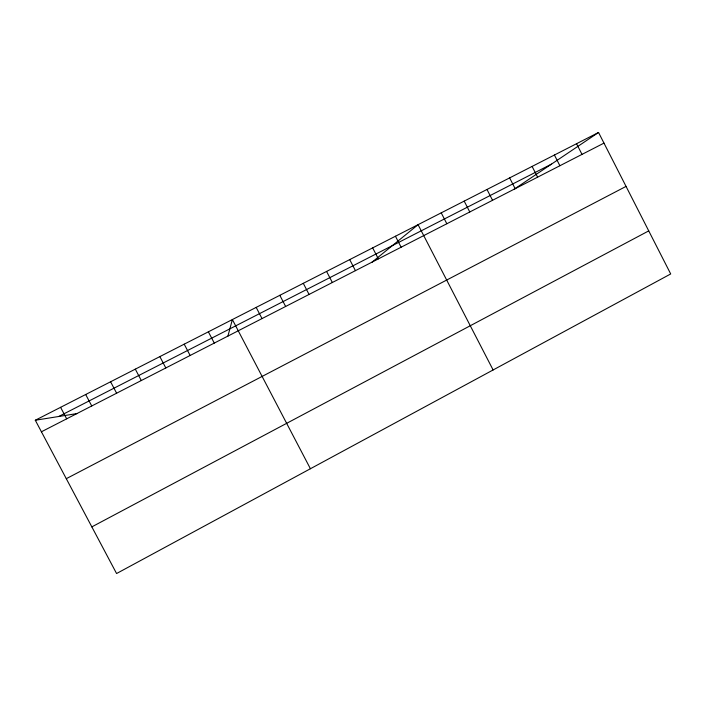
<?xml version="1.0" encoding="UTF-8"?>
<svg xmlns="http://www.w3.org/2000/svg" width="706" height="706" viewBox="0 0 706 706"><rect width="100%" height="100%" fill="white"/><g stroke="black" fill="none" stroke-linecap="round" stroke-linejoin="round"><path stroke-width="1.06" d="M227.888 336.197L232.371 319.562L310.411 468.74M371.894 262.297L418.076 224.676L493.115 369.962M513.694 189.526L598.547 132.472L670.7 273.954L116.578 573.528L35.3 420.246L598.547 132.472M91.842 526.879L648.735 230.888M66.285 478.686L626.045 186.402M58.704 416.505L551.501 164.11M41.416 431.79L603.974 143.115M35.3 420.246L77.139 413.548M110.595 381.778L116.622 393.198M85.691 394.504L91.745 405.959M60.592 407.327L66.673 418.826M159.856 356.609L165.813 367.95M135.314 369.15L141.306 380.525M208.376 331.82L214.28 343.081M184.204 344.175L190.135 355.471M279.823 295.32L285.639 306.466M256.181 307.392L262.023 318.582M349.708 259.614L355.436 270.654M326.578 271.431L332.341 282.506M303.289 283.327L309.069 294.446M395.448 236.236L401.123 247.206M372.662 247.885L378.363 258.89M464.195 201.122L469.781 211.976M441.224 212.85L446.836 223.749M509.626 177.903L515.168 188.687M486.99 189.464L492.559 200.292M576.555 143.706L582.009 154.385M554.413 155.02L559.893 165.733M532.103 166.422L537.61 177.171"/></g></svg>
